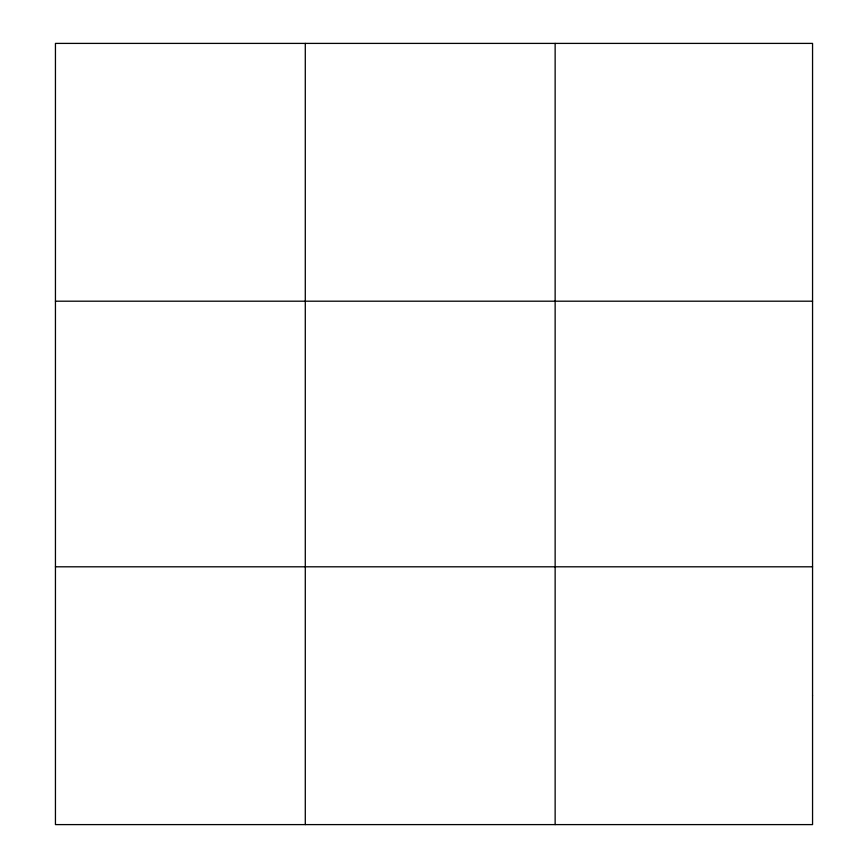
<?xml version="1.0" encoding="UTF-8"?>
<svg xmlns="http://www.w3.org/2000/svg" width="868" height="868" viewBox="0 0 868 868"><rect width="100%" height="100%" fill="white"/><g stroke="black" fill="none" stroke-linecap="round" stroke-linejoin="round"><path stroke-width="1.3" d="M305.286 824.6L305.286 43.4M555.14 824.6L555.14 43.4M55.444 301.196L812.556 301.196M55.444 566.804L812.556 566.804M812.556 695.702L812.556 824.6L55.444 824.6L55.444 43.4L812.556 43.4L812.556 695.702"/></g></svg>
